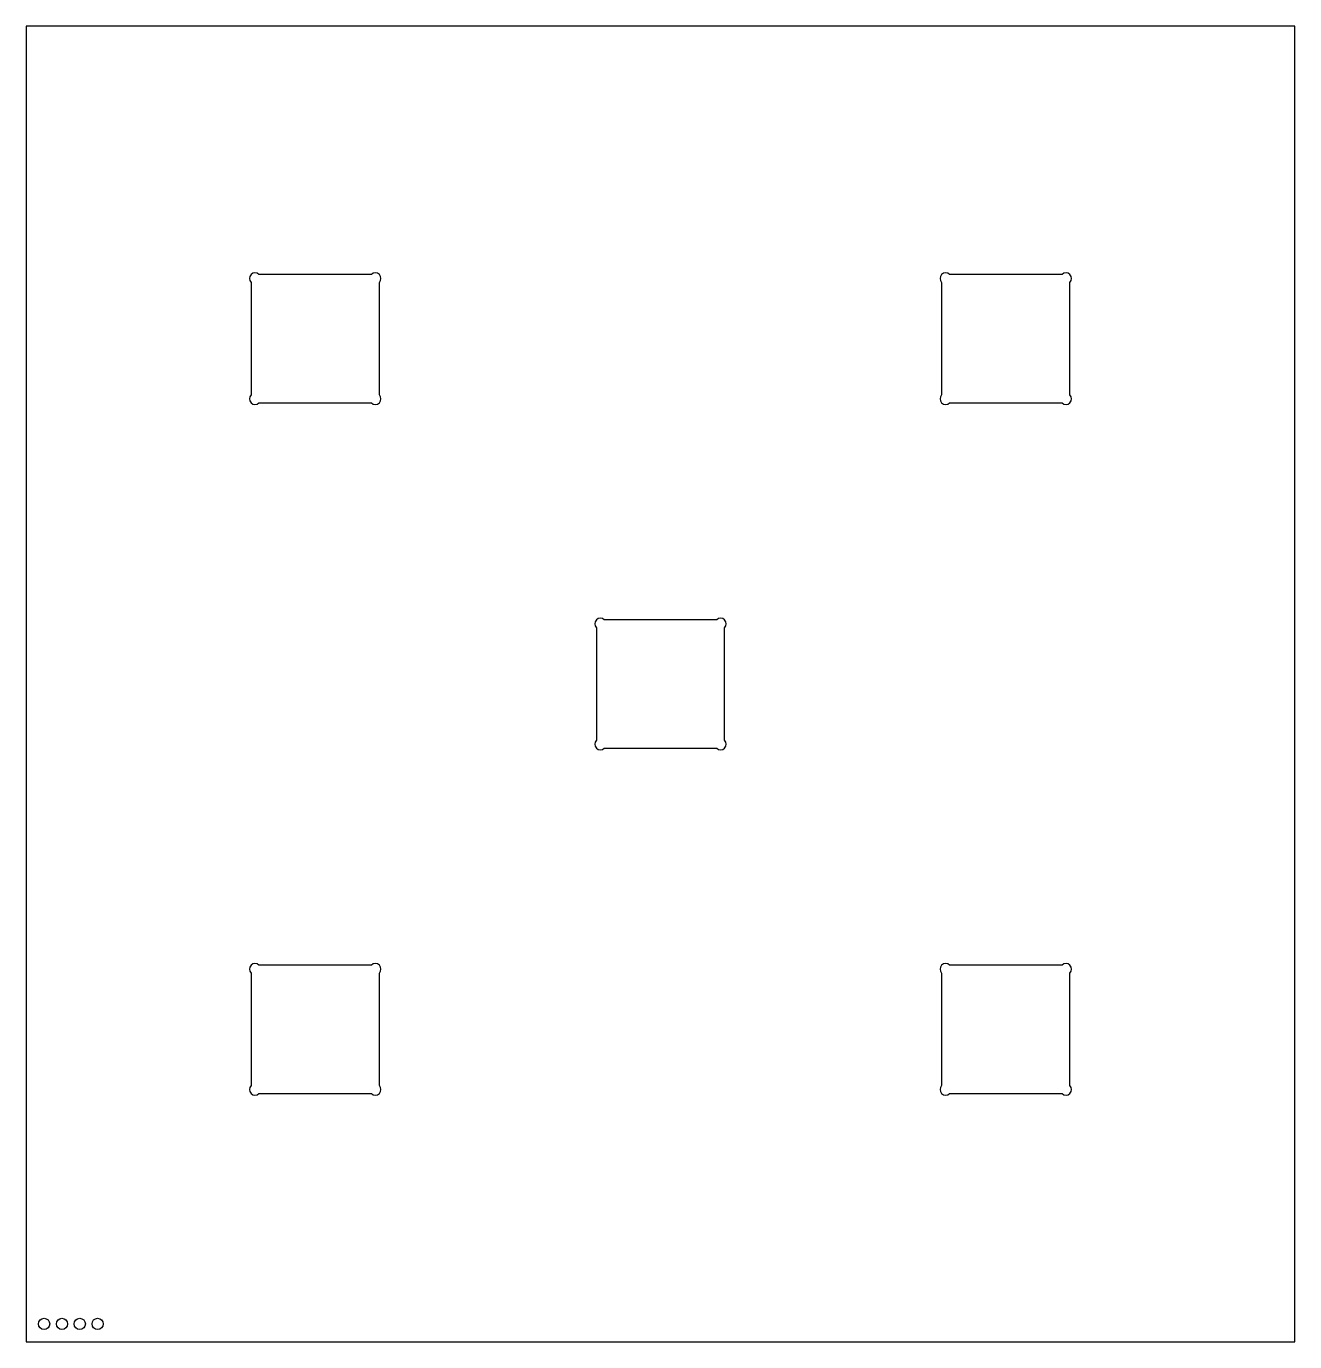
# Model space of a CAD drawing. Header units: inches. Extents: x -3.56 to 3.56, y -3.69 to 3.69.
import ezdxf

# ---------------------------------------------------------------- set-up
doc = ezdxf.new("R2010")
doc.units = ezdxf.units.IN
doc.header["$MEASUREMENT"] = 0

msp = doc.modelspace()

# ---------------------------------------------------------------- linework, layer by layer
at = {"color": 7, "linetype": 'Continuous', "lineweight": 25}
for p, q in [((-3.5585, 3.69), (-3.5585, -3.69)), ((3.5585, 3.69), (-3.5585, 3.69)), ((3.5585, -3.69), (3.5585, 3.69)), ((-1.6217, 2.2975), (-2.2533, 2.2975)), ((2.2533, 2.2975), (1.6217, 2.2975)), ((-2.2975, 2.2533), (-2.2975, 1.6217)), ((-1.5775, 1.6217), (-1.5775, 2.2533)), ((1.5775, 2.2533), (1.5775, 1.6217)), ((2.2975, 1.6217), (2.2975, 2.2533)), ((-2.2533, 1.5775), (-1.6217, 1.5775)), ((1.6217, 1.5775), (2.2533, 1.5775)), ((-0.36, 0.3158), (-0.36, -0.3158)), ((0.3158, 0.36), (-0.3158, 0.36)), ((0.36, -0.3158), (0.36, 0.3158)), ((-0.3158, -0.36), (0.3158, -0.36)), ((-2.2975, -1.6217), (-2.2975, -2.2533)), ((-1.6217, -1.5775), (-2.2533, -1.5775)), ((-1.5775, -2.2533), (-1.5775, -1.6217)), ((1.5775, -1.6217), (1.5775, -2.2533)), ((2.2533, -1.5775), (1.6217, -1.5775)), ((2.2975, -2.2533), (2.2975, -1.6217)), ((-2.2533, -2.2975), (-1.6217, -2.2975)), ((1.6217, -2.2975), (2.2533, -2.2975)), ((-3.5585, -3.69), (3.5585, -3.69))]:
    msp.add_line(p, q, dxfattribs=at)
for centre in [(-3.4585, -3.59), (-3.3585, -3.59), (-3.2585, -3.59), (-3.1585, -3.59)]:
    msp.add_circle(centre, 0.0313, dxfattribs=at)
for centre, radius, start, end in [((-2.2754, 2.2754), 0.0312, 45, 225), ((-1.5996, 2.2754), 0.0312, 315, 135), ((1.5996, 2.2754), 0.0313, 45, 225), ((2.2754, 2.2754), 0.0312, 315, 135), ((-2.2754, 1.5996), 0.0313, 135, 315), ((-1.5996, 1.5996), 0.0313, 225, 45), ((1.5996, 1.5996), 0.0312, 135, 315), ((2.2754, 1.5996), 0.0312, 225, 45), ((-0.3379, 0.3379), 0.0312, 45, 225), ((0.3379, 0.3379), 0.0313, 315, 135), ((-0.3379, -0.3379), 0.0313, 135, 315), ((0.3379, -0.3379), 0.0313, 225, 45), ((-2.2754, -1.5996), 0.0313, 45, 225), ((-1.5996, -1.5996), 0.0313, 315, 135), ((1.5996, -1.5996), 0.0312, 45, 225), ((2.2754, -1.5996), 0.0313, 315, 135), ((-2.2754, -2.2754), 0.0312, 135, 315), ((-1.5996, -2.2754), 0.0313, 225, 45), ((1.5996, -2.2754), 0.0313, 135, 315), ((2.2754, -2.2754), 0.0313, 225, 45)]:
    msp.add_arc(centre, radius, start, end, dxfattribs=at)

doc.saveas('drawing.dxf')
